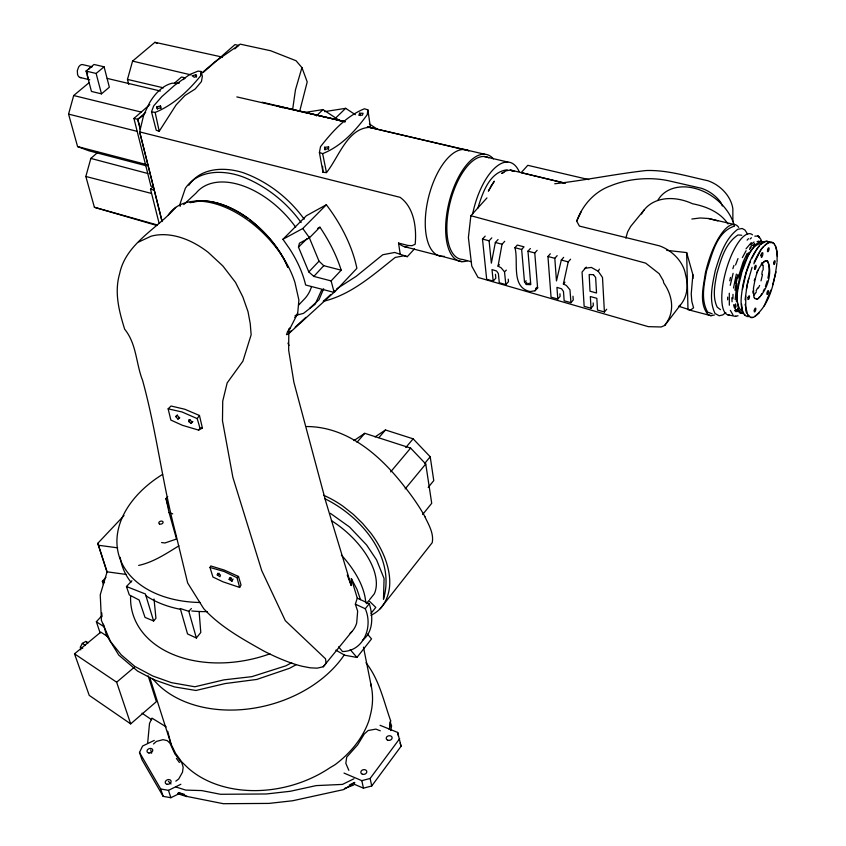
<?xml version="1.0" encoding="UTF-8"?>
<svg xmlns="http://www.w3.org/2000/svg" width="846" height="846" viewBox="0 0 846 846"><rect width="100%" height="100%" fill="white"/><g stroke="black" fill="none" stroke-linecap="round" stroke-linejoin="round"><path stroke-width="1.27" d="M775.243 245.456L777.083 252.372L777.104 261.763M288.824 330.458L288.655 350.138L293.9 382.339L325.911 501.953L351.217 585.506L351.354 578.579L356.98 589.345L360.491 599.655M732.943 298.797L732.985 294.323M727.645 299.812L727.687 297.105M188.827 421.625L188.87 419.669L192.243 421.752L191.09 423.391L188.827 421.625L190.318 419.669M763.187 265.115L763.134 270.149M735.206 299.6L736.781 283.473M729.294 293.202L729.326 305.226M745.781 296.037L745.707 310.048L746.521 313.031M328.481 149.287L328.629 146.866L324.536 147.299L324.896 149.848M776.945 262.873C774.481 282.056 770.061 305.321 753.458 317.313L750.571 317.261L747.515 314.141L745.093 304.349M736.369 301.536L737.585 287.608L740.895 271.545M745.093 299.759L747.24 284.076L752.073 267.315M289.279 329.887L297.686 313.401L298.892 300.044L294.926 282.416A83.32 49.364 45.7 0 0 233.93 211.447A83.32 49.364 45.7 0 0 168.333 214.916M87.561 72.756L87.286 75.717L91.453 91.431L101.478 93.864L109.346 87.212L104.09 66.813L94.012 64.465L86.038 71.064L88.428 78.678M147.712 742.555L149.52 723.393L151.994 718.159L166.197 726.883M201.137 71.476L200.65 75.802C188.415 90.945 173.356 105.02 155.156 112.433L151.497 111.82L153.718 105.866L161.872 96.581L174.54 85.351L189.652 74.554L198.017 71.117L201.137 71.476L202.353 76.426L201.422 81.607L195.162 89.031L184.967 95.503L176.137 104.872L159.207 131.267L156.235 130.252L151.497 111.82M486.947 197.911L470.862 215.719L468.398 237.589L471.761 266.088L478.022 277.456L648.311 326.651L661.086 326.979L664.819 325.424L680.396 305.015A52.727 37.689 37.7 0 0 685.535 274.622A31.63 22.768 37.2 0 0 659.478 245.858L579.404 226.094L576.697 221.134C582.524 205.218 594.304 191.714 610.484 185.877A61.557 35.68 -4.2 0 1 668.647 180.78L701.598 188.33A30.826 23.128 37 0 1 720.855 202.448L722.347 205.969M367.851 109.832L367.238 114.675C355.69 130.601 341.308 146.295 322.654 153.634L319.407 152.502L320.528 146.675C332.404 131.447 346.12 116.188 364.404 108.785L367.851 109.832L370.495 127.693M666.711 250.353L686.656 252.584L692.874 274.654L691.224 294.038L691.827 301.451L693.561 307.807L690.548 310.091L679.518 306.527M734.952 290.231L737.775 274.654M292.653 109.398L295.466 89.813L301.937 67.595L296.026 60.732L270.667 50.749L240.222 44.151L215.148 61.684L200.777 73.845M389.319 729.495L390.609 720.686C383.629 700.964 379.262 679.518 365.98 662.788M389.361 729.157L390.609 720.686M761.823 274.273L762.331 270.868M733.503 288.042L736.369 274.125M742.46 289.385L746.151 272.888L750.159 262.101M179.415 83.035L172.002 83.257A50.369 29.684 -78 0 0 149.562 102.768L143.651 115.193L139.643 131.891L162.062 221.557M526.677 282.416L526.339 284.489L530.78 284.658L527.978 251.156L530.368 248.523M390.757 730.574L391.592 725.857L390.292 722.22M485.202 236.129L482.484 239.037L486.672 279.275L493.176 281.084L492.002 269.557L496.602 271.037L498.379 273.554L499.299 282.786L505.845 284.605L504.502 271.82L501.086 267.77L498.051 266.141L502.027 244.24L504.724 241.311M748.731 278.376L746.352 289.501M498.061 239.545L495.354 242.464L491.357 263.159L489.094 240.793L491.801 237.874M730.225 285.356L733.122 273.332M736.602 292.6L737.585 287.608M735.29 283.093L736.411 277.9M550.312 253.811L547.944 256.475L551.053 297.158L557.8 299.029L556.943 287.376L561.575 288.782L563.478 291.468L564.155 300.795L570.955 302.678L569.961 289.787L566.355 285.462L563.383 283.97L568.226 261.879L570.585 259.204M761.009 280.883L762.489 274.622M729.728 280.777L730.489 277.425M563.669 257.364L561.31 260.039L556.467 280.914L554.807 258.305L557.165 255.64M328.629 146.866L328.206 148.685L325.414 149.34L324.536 147.299L325.202 149.636M331.114 280.914L313.845 276.409L308.801 271.926L298.469 247.117L299.442 243.204L309.477 237.779L319.915 227.183A126.932 76.246 45.9 0 1 341.202 270.191L331.114 280.914L334.181 292.43L305.628 285.007A93.494 55.55 45.8 0 0 289.247 248.301L282.924 239.281L306.368 215.762L326.355 204.753A126.086 76.7 46 0 1 356.885 268.33L334.181 292.43M231.92 581.202L232.322 579.584L229.594 577.871L229.192 579.489L231.92 581.202L233.073 579.066M738.008 278.08L743.042 262.154L747.24 253.282M754.241 280.809L754.717 278.979M145.977 165.7L88.777 150.757L77.578 146.57L68.568 114.115L73.687 95.535L89.274 82.517M776.057 271.83L772.662 284.806M156.859 225.491L94.392 207.291L85.837 176.476L90.839 158.424L97.724 152.428M128.729 84.389L127.482 79.408L132.568 61.113L154.924 42.3L222.456 57.116M625.86 238.138L627.605 231.931L630.661 226.432L644.335 209.713M217.263 574.973L217.75 573.302L220.468 575.047L219.971 576.708L217.263 574.973L219.072 573.176M477.789 208.285C482.463 193.427 489.221 171.928 507.219 169.782M767.195 280.946L765.418 286.466M744.596 261.319L739.795 276.97M350.107 633.273A75.273 39.001 40 0 0 356.695 622.952L357.657 611.172L355.352 604.15L357.266 598.164L351.354 578.579M299.632 111.503L307.214 81.925L301.937 67.595M732.848 268.711L733.958 265.39M735.565 264.935L737.976 258.569M286.508 334.699L287.777 330.966M359.635 113.205L358.873 115.342L362.416 115.151L363.082 113.279L359.635 113.205L360.248 115.627M770.992 289.966L764.202 305.945M664.819 325.424L665.125 324.621A50.485 37.848 25.8 0 0 663.708 282.892L663.306 280.756L659.193 273.723L645.688 263.138L470.862 215.719M756.736 272.74L757.773 270.265M748.932 252.52L743.063 266.321M323.648 288.761L319.016 299.706L309.752 308.219M321.797 289.628L315.177 304.222L303.503 313.369L295.095 315.579M754.124 262.249C757.857 254.72 761.855 245.509 769.923 241.967L771.679 242.03L774.016 243.521M753.86 263.846L761.136 249.274L763.674 246.556M763.251 291.405L764.372 289.036M576.697 221.134L581.086 211.934M742.386 257.586L746.087 250.691M179.183 793.643L170.871 797.715L163.162 796.361L142.001 759.803L139.505 752.422L142.604 746.024L154.289 740.409M758.28 288.169L759.613 285.44M598.259 271.323L591.375 267.431L585.369 268.224L582.059 272.031L584.152 306.347L591.026 308.251L590.328 296.544L596.832 298.321L597.498 310.048L604.414 311.973L602.489 277.456L598.259 271.323L599.359 269.113M751.724 258.516C755.457 252.161 758.598 242.4 766.994 241.396M209.998 567.486L210.781 565.953L224.37 570.109L238.509 576.454L241.025 585.009L239.64 587.431L222.995 581.815L212.938 577.035L209.998 567.486L223.979 571.441L237.028 577.712L239.64 587.431M756.102 290.855L757.572 288.01M80.751 649.897L80.381 647.084L82.348 643.383L85.806 641.416L87.381 642.505M747.145 256.655L754.833 245.012L760.681 241.205M530.008 283.04L526.339 284.489L524.488 281.877L521.644 249.464L524.034 246.842L517.297 245.054L514.907 247.677C518.862 261.53 510.487 287.185 530.019 291.542L534.947 290.791L537.496 286.593L534.767 252.965L537.147 250.321M760.871 295.349L762.077 293.53M749.588 249.549L750.941 247.497M319.407 152.502L323.003 172.298L326.471 172.605C338.485 157.842 347.442 128.106 369.66 127.376M335.101 290.358L333.335 292.949L287.746 334.572M230.598 577.469L229.192 579.489L231.254 577.924M753.828 295.423L756.366 291.944M753.109 245.488L754.558 243.437M198.62 430.106L200.016 428.288L197.213 418.611L199.455 415.481L184.862 409.263L171.04 406.006L168.143 408.84L170.85 420.06L182.376 425.295L198.62 430.106L202.395 428.023L199.455 415.481M294.736 317.44L297.686 313.401M370.897 615.285A78.065 48.412 45.2 0 0 375.465 612.705C384.38 606.624 388.896 595.975 389.657 585.464A79.133 49.523 43.9 0 0 383.481 554.627A78.71 49.301 43.9 0 0 370.971 533.318L362.585 523.378L353.194 514.252L343 506.225A77.673 46.657 43.8 0 0 323.637 495.28M354.548 784.369L363.442 788.155L371.722 785.987L401.089 746.257L397.715 732.456L380.065 725.297M344.005 773.085L361.824 780.647L370.136 778.457L399.65 738.685M746.024 248.819L751.333 242.591M335.862 650.13L344.66 655.206L356.938 657.458L371.542 638.889L367.428 634.066M366.413 603.674L368.824 600.628L375.793 607.407L371.003 613.382M380.203 608.792L432.232 542.656C434.009 533.361 428.668 524.657 424.808 516.599M338.601 646.83L342.514 651.557C364.013 651.187 373.223 626.431 365.25 608.739L369.268 603.716L357.266 598.164M196.367 638L188.806 611.33L180.272 608.507L187.537 633.929L196.367 638L200.788 632.48L199.106 611.489M422.651 514.516L431.714 503.296L425.75 463.978L410.617 448.094L364.774 433.311L353.956 440.586M369.607 599.666L374.27 593.881A64.656 34.538 40 0 0 331.41 520.628M428.192 487.433L433.765 480.602L430.212 456.777L413.123 438.82L385.469 429.98L375.064 436.896M175.704 207.407C157.07 228.991 125.948 243.415 119.677 273.533C114.125 292.293 119.032 311.138 124.679 329.231C136.724 344.015 135.91 363.442 142.593 380.393C156.415 430.603 162.273 482.537 175.545 532.948L187.653 582.968L203.664 608.591C220.076 626.685 242.506 639.037 263.751 650.997A73.348 19.183 30.1 0 0 302.212 666.288L310.292 667.832L317.113 668.15L323.235 666.775L351.873 631.592M323.235 666.775L326.048 663.317L325.541 658.812L285.314 620.678L261.742 570.648L232.883 477.387L222.477 420.758L222.731 401.11L227.162 382.921L242.908 361.168L251.146 334.773L250.236 323.542L248.015 311.677L242.844 296.935L235.526 282.416L222.836 265.94L208.264 252.404A83.849 56.1 55.5 0 0 151.032 236.224L138.818 241.945M761.178 264.248L762.383 262.778M424.565 463.608L430.212 456.777M405.16 488.914L425.75 463.978M88.619 69.457L90.036 67.754A6.631 4.145 -79.8 0 1 91.675 66.929M604.414 311.973L606.698 309.245M390.641 471.899L410.617 448.094M405.784 447.555L413.123 438.82M749.894 247.931L752.284 245.086M591.026 308.251L593.31 305.543L593.162 302.931M759.422 245.985C749.937 257.047 745.886 271.64 742.767 285.567C741.614 295.317 738.6 307.267 745.305 315.621M378.892 437.646L385.469 429.98M570.955 302.678L573.26 299.992L572.985 296.237M357.012 442.257L364.774 433.311M557.8 299.029L560.115 296.354L559.936 293.763M563.383 283.97L564.938 282.183M131.902 580.79L126.456 586.521L129.311 594.918L139.125 600.004L145.026 617.411L153.612 620.975L155.939 618.32L154.035 599M505.845 284.605L508.499 281.655L508.245 279.18M493.176 281.084L495.83 278.154L495.449 274.315M498.051 266.141L499.394 264.671M100.124 632.935L96.359 621.747L101.657 615.941M188.806 611.33L191.386 608.507M191.09 423.391L192.856 421.477M330.426 294.799L323.235 301.324C351.058 294.905 373.35 274.728 395.188 257.448L404.007 255.778L407.307 256.666L414.466 248.904M747.103 240.148L748.456 238.678M313.845 276.409L323.764 265.686L341.202 270.191M103.424 584.523L102.345 581.234L105.94 577.363M176.454 538.733L169.052 512.528L165.996 498.495L167.741 496.613M107.125 572.382L97.755 543.354L124.002 515.563M308.801 271.926L319.016 261.16L308.959 236.827M188.838 185.253C200.724 167.392 224.592 166.725 243.214 172.711C267.685 181.552 288.983 198.133 304.2 219.177M298.553 305.142L303.904 299.537A75.844 45.948 46 0 0 311.434 286.9M534.947 290.791L537.94 287.703L535.74 288.232M282.924 239.281L302.762 228.505L326.355 204.753M298.469 247.117L307.204 238.54M175.746 416.57L177.3 415.386L179.616 418.072L177.924 419.045L175.746 416.57L177.374 414.995M758.619 297.845L759.729 296.766M335.428 118.218L345.676 108.33L355.373 114.718M316.404 115.881L323.003 109.589L340.494 121.137M759.444 312.756L754.769 316.69M183.751 204.595L196.124 193.025A75.844 45.948 46 0 1 295.656 227.172M504.502 271.82L506.342 270.107M177.924 419.045L179.648 417.459M288.38 333.377L291.31 330.701M295.201 327.138L305.914 317.335M750.487 244.843L754.072 241.988M288.613 329.549L290.506 327.836L288.835 329.147M159.122 223.397L150.514 189.166L153.221 186.723M234.754 48.899L238.709 45.42L234.955 44.595L203.241 72.439M153.475 743.994L156.404 741.424L163.035 739.668L167.254 740.631L170.004 743.264L174.815 753.807L181.964 763.219L183.18 767.227L182.482 772.261L178.686 779.018L175.82 781.144M750.085 238.984L751.449 237.789M153.401 186.829L150.937 186.173L133.932 118.429L149.795 104.618M174.583 83.045L181.53 77.007L185.274 77.874L183.296 79.598M133.932 118.429L137.718 119.36L145.639 112.444M108.404 637.091L100.822 632.11L74.522 653.831L89.232 695.38L130.675 723.88L156.394 701.651L148.156 675.817M761.072 244.208L764.816 241.512L766.793 241.036L770.156 242.485M237.028 577.712L238.509 576.454M130.675 723.88L116.642 682.204L134.26 667.293M86.038 71.064L96.127 73.454L104.09 66.813M354.516 782.402L349.261 785.077M362.405 640.359C373.594 632.015 373.128 615.782 369.268 603.716M584.406 268.69L586.447 267.135M725.836 312.618L722.77 314.924L719.216 315.78L715.05 313.517C708.514 300.013 712.417 284.341 715.346 270.36C719.957 255.566 724.853 238.995 737.765 229.266L742.196 228.483L744.988 230.049L747.589 234.152M140.267 129.597L137.718 119.36L143.651 115.193M765.323 244.885L768.623 242.591L772.631 242.622C775.835 244.748 776.755 248.639 776.903 252.256M178.94 545.818C166.239 553.57 153.401 562.273 138.649 565.414M336.771 288.803L356.134 276.367L382.752 254.752L394.733 252.457L407.307 256.666M354.844 782.719L343.677 789.582L292.684 800.75L268.965 803.414L223.302 803.7L187.823 796.625L178.252 792.522L184.513 794.415M524.488 281.877L526.18 280.851M763.557 261.7L765.715 260.78M317.641 228.431L319.915 227.183M296.354 664.607L289.48 668.319L256.772 679.444L225.057 683.568L195.944 690.484L174.488 686.91L154.035 679.74L137.517 671.058L118.789 655.132L106.427 635.05L103.424 624.232M291.68 662.756L285.842 665.823L251.822 676.663L224.021 679.846L194.844 686.772L171.495 682.669L152.862 676.039L134.852 666.458L121.306 654.92L110.414 641.405L101.414 620.425L100.251 594.78L107.104 571.822L126.16 574.445M139.505 752.422L160.708 788.99L168.46 790.344L180.854 784.274M353.966 778.775L342.503 784.401L316.171 785.606L290.231 791.285L266.395 793.971L220.499 794.288L201.676 790.576L185.75 790.101L176.074 787.055M176.412 539.071L164.959 542.973L161.586 542.55M503.878 172.478L501.615 173.398L506.035 170.839L510.339 170.014L565.519 183.233M344.375 788.525L353.734 784.993M757.054 241.723L758.936 241.036M756.536 298.913L757.54 298.564M733.947 226.294C716.128 232.364 712.004 255.101 706.569 270.932C704.147 284.341 700.53 299.537 707.637 312.121L712.163 313.771M195.817 74.786L192.158 75.802L194.411 77.293L196.674 76.087L195.817 74.786L196.388 77.145M738.05 315.791L735.639 316.108M686.656 252.584L687.978 309.657L711.042 315.706L714.394 315.008M160.529 106.014L160.581 107.876L157.028 108.605L156.986 106.733L160.529 106.014L160.994 108.404M190.139 202.691L199.92 200.936A76.415 45.42 45.8 0 1 248.301 218.405M754.812 236.15L757.212 236.097M304.592 112.486L323.003 109.589M324.674 111.609L345.676 108.33M554.733 183.762C585.326 180.283 615.497 173.969 646.016 170.543C667.103 169.792 687.333 176.328 707.721 180.674A30.71 23.17 36.9 0 1 732.848 208.772L732.879 221.726M691.848 219.019L700.213 217.972L708.514 218.501L734.497 224.507M200.016 428.288L202.395 428.023M759.116 241.808L762.785 241.702L763.949 242.591M750.825 317.62L752.665 317.567M735.756 316.436L727.824 314.828M511.819 171.125L514.082 171.146L510.339 170.014M306.548 426.532C348.15 426.617 381.366 456.406 405.308 487.698M741.752 235.251L737.976 234.955C725.096 243.458 720.877 259.754 716.826 273.787C714.87 284.647 712.184 296.766 717.228 307.183L720.464 309.647M97.755 543.354L98.485 545.258L117.679 547.848M762.098 243.003C749.662 245.086 746.278 261.636 741.963 271.608C739.541 283.759 731.811 303.132 742.936 312.354M736.697 297.316L738.6 310.144L739.393 312.174L743.095 313.591M236.838 96.909L345.083 121.687M168.143 408.84L182.07 411.981L197.213 418.611M345.052 121.665L262.239 102.239M344.999 121.697L276.906 105.877L282.892 107.728M484.631 154.226L367.375 126.9L469.054 150.831A54.757 25.179 -75.9 0 0 428.235 198.556A54.757 25.179 -75.9 0 0 444.245 256.296M588.795 179.606L527.798 165.319L521.157 172.658L564.388 183.106M484.176 156.521L507.769 162.041M92.034 66.802L83.278 64.751A6.609 4.167 -80 0 0 78.604 67.098L77.324 70.662L77.536 74.374A6.609 4.167 -80 0 0 81.406 77.568M127.482 79.408L163.447 87.836M132.568 61.113L190.91 74.871M107.209 78.414L160.391 91.019M79.788 77.409L89.782 79.799M73.687 95.535L141.071 112.042M739.848 313.052L741.35 313.432M68.568 114.115L137.052 131.32M708.514 218.501L717.842 220.88M400.158 253.895L398.54 243.066L407.92 245.456L412.013 245.689L415.185 244.251C416.687 228.124 414.254 207.545 400.116 197.34L139.643 131.891L154.31 190.075M404.208 246.62L442.077 256.38M85.837 176.476L151.392 193.417M77.578 146.57L146.57 164.568M90.839 158.424L147.839 173.504M471.053 261.678L462.529 259.426A52.759 23.762 -75.8 0 1 450.326 201.739A52.759 23.762 -75.8 0 1 488.681 157.779M482.484 239.037L489.094 240.793M495.354 242.464L502.027 244.24M514.907 247.677L521.644 249.464M527.978 251.156L534.767 252.965M547.944 256.475L554.807 258.305M561.31 260.039L568.226 261.879M442.088 256.37L462.032 261.657M150.514 189.166L154.205 190.16M94.392 207.291L157.43 224.994M711.042 315.706L708.261 314.828C698.585 303.481 703.523 286.434 705.353 273.089C707.965 262.038 711.497 251.103 716.9 241.078A47.175 15.852 -74.4 0 1 738.717 227.405M177.512 793.664L186.829 796.625M169.052 512.528L172.7 513.871M747.346 316.69L744.226 314.627M380.288 730.807L375.899 729.104L368.211 730.5L364.33 733.926L357.625 744.892L346.701 757.159L345.824 763.346L348.838 770.336M126.456 586.521L145.396 593.987L153.612 620.975M355.352 604.15L365.25 608.739M154.924 42.3L157.229 43.41M760.85 241.099L762.013 241.66M80.381 647.084L82.718 648.29M324.631 498.601C360.766 516.197 395.928 556.668 383.492 599.243L384.063 578.527L376.586 559.904L366.572 544.93L349.599 527.058L330.363 513.321M102.345 581.234L104.555 582.63M82.348 643.383L85.435 645.382M96.359 621.747L104.005 626.738M369.374 123.95L376.914 128.909M74.522 653.831L116.642 682.204M142.022 713.178L151.667 719.735M85.806 641.416L87.952 642.939M737.596 310.768L739.023 311.836M758.873 236.753L757.667 235.738L760.681 239.016L762.151 242.538M248.322 218.374C264.766 231.571 279.762 247.635 287.735 267.431M741.308 313.274L737.606 308.631M758.291 236.288L759.666 237.589M734.54 310.355L736.083 311.814M319.016 261.16L323.764 265.686M737.183 311.571L734.381 307.637L733.556 304.782M168.407 781.313L171.008 783.967M747.695 315.368L749.08 316.869M736.454 309.763L737.786 311.243M350.181 649.591L356.938 657.458M754.135 297.623L754.812 298.437M301.134 222.551C287.048 202.871 267.484 187.199 245.192 177.787C225.427 169.708 198.789 168.745 185.369 188.246L180.082 203.791L180.124 206.424M176.412 758.428L179.384 762.5M302.762 228.505L309.477 237.779M732.974 314.902L730.331 310.334M728.015 223.979C720.337 212.198 705.998 206.297 692.567 203.77A48.825 35.976 37 0 0 641.543 214.006M737.141 309.9L738.167 311.677M149.774 677.561L170.998 744.025L175.524 753.278L181.689 761.855L188.193 768.126A104.428 78.149 -15.3 0 0 329.612 767.967L335.079 764.689A104.396 78.149 -15.3 0 0 369.163 719.883L370.559 714.236A104.428 78.149 -15.3 0 0 370.569 683.261M287.947 343.106L288.994 345.422M347.23 575.058L351.217 585.506M160.708 788.99L163.162 796.361M168.46 790.344L170.871 797.715M98.485 545.258L107.093 571.907M400.116 743.137L401.089 746.257M170.998 744.025L167.72 731.272M137.718 119.36L140.267 128.148M734.529 304.835L735.343 307.669M165.996 498.495L168.809 508.467M150.694 749.884L151.593 753.162M96.127 73.454L101.478 93.864M154.628 191.344L161.861 220.573M361.824 780.647L363.442 788.155M156.986 106.733L157.515 109.176M155.156 112.433L159.207 131.267M370.136 778.457L371.722 785.987M742.228 309.456L741.551 304.021M322.654 153.634L326.471 172.605M363.473 647.169L371.457 687.132M761.929 262.778L762.373 265.062M397.715 732.456L398.434 736.253M735.586 303.904L736.052 306.971M777.019 253.166L777.432 256.507M322.59 166.292L323.003 172.298M731.853 297.665L732.065 301.81M101.753 612.842L101.954 616.797M752.887 291.024L752.961 293.118M692.874 274.654L692.959 278.482M344.459 654.614A110.773 79.355 -14.8 0 1 248.893 708.895A110.773 79.355 -14.8 0 1 152.936 678.957M405.414 487.698A70.229 16.159 49.6 0 1 424.967 516.716M269.916 653.831A108.5 75.876 -14.6 0 1 130.612 596.028M341.393 555.113A74.945 39.244 40 0 1 365.715 602.669M408.036 247.18A54.218 25.803 -76.1 0 1 398.54 243.066M190.361 202.458A76.595 45.536 45.8 0 1 247.667 218.215M249.676 219.696A76.595 45.536 45.8 0 1 286.128 263.286M286.72 264.523A76.595 45.536 45.8 0 1 287.83 266.998M680.396 305.015A31.45 22.493 36.9 0 1 678.64 306.347M467.478 260.705A55.075 24.809 -75.8 0 1 449.205 201.729A55.075 24.809 -75.8 0 1 493.398 158.889M472.66 213.901A53.108 23.35 -75.6 0 1 494.952 167.878A53.108 23.35 -75.6 0 1 519.063 171.431M657.765 200.491A44.574 33.026 37.8 0 1 698.236 189.356A44.574 33.026 37.8 0 1 734.423 225.988M729.263 315.019A42.078 13.811 -74.3 0 1 726.291 269.557A42.078 13.811 -74.3 0 1 752.506 234.828M766.635 260.959A19.744 6.282 -74.2 0 1 767.893 278.123M200.058 602.5A107.389 72.703 -14.4 0 1 118.905 555.462A107.389 72.703 -14.4 0 1 162.654 474.352M207.228 611.605A106.892 72.756 -14.4 0 1 191.778 610.971M180.103 609.247A106.892 72.756 -14.4 0 1 146.221 595.944M130.95 582.133A106.892 72.756 -14.4 0 1 120.217 557.324M753.469 288.137L753.775 296.259L754.907 298.596L757.434 299.347C767.047 290.622 773.138 272.994 767.502 260.801L766.19 260.579C757.107 265.972 755.245 278.471 753.469 288.137M760.977 255.154L761.432 257.491A2.538 0.814 -74.5 0 0 762.881 253.684A2.538 0.814 -74.5 0 0 761.463 253.758L760.977 255.154M773.667 262.62L773.984 264.534A1.988 0.624 -74.4 0 0 775.126 261.551A1.988 0.624 -74.4 0 0 774.027 261.615L773.667 262.62M754.304 310.26L754.262 311.73A1.988 0.635 -73.9 0 0 755.489 310.609A1.988 0.635 -73.9 0 0 755.563 308.134A1.988 0.635 -73.9 0 0 754.304 310.26M767.555 249.898L767.502 251.431A2.02 0.645 -74.5 0 0 768.739 250.374A2.02 0.645 -74.5 0 0 768.824 247.804A2.02 0.645 -74.5 0 0 767.555 249.898M748.065 297.454L747.875 299.421L748.647 299.336A2.02 0.656 -74.1 0 0 749.471 296.999A2.02 0.656 -74.1 0 0 749.017 295.836L748.065 297.454M491.378 185.591L488.354 191.154L494.318 181.171L491.378 185.591M593.469 274.664L589.165 274.538L590.011 291.214L596.536 293.002L595.647 277.477L593.469 274.664M767.248 294.376L766.91 293.583A1.978 0.624 -74.1 0 1 767.904 290.738A1.978 0.624 -74.1 0 1 768.454 292.05A1.978 0.624 -74.1 0 1 767.248 294.376M754.822 269.24L754.473 268.404A2.041 0.656 -74.4 0 1 755.478 265.464A2.041 0.656 -74.4 0 1 756.07 266.85A2.041 0.656 -74.4 0 1 754.822 269.24M159.524 523.97A2.2 1.47 -15.9 0 0 163.056 522.595A2.2 1.47 -15.9 0 0 160.243 521.305A2.2 1.47 -15.9 0 0 159.524 523.97M167.244 784.295A3.014 2.284 -20 0 0 171.061 781.059A3.014 2.284 -20 0 0 166.239 780.456A3.014 2.284 -20 0 0 167.244 784.295M148.938 752.993A2.972 2.21 -19.9 0 0 152.714 749.842A2.972 2.21 -19.9 0 0 147.987 749.281A2.972 2.21 -19.9 0 0 148.938 752.993M387.796 740.218A2.982 2.305 -11.2 0 0 392.132 737.723A2.982 2.305 -11.2 0 0 387.574 736.221A2.982 2.305 -11.2 0 0 387.796 740.218M362.405 774.238A3.024 2.369 -12.6 0 0 366.804 771.679A3.024 2.369 -12.6 0 0 362.225 770.124A3.024 2.369 -12.6 0 0 362.405 774.238"/></g></svg>
